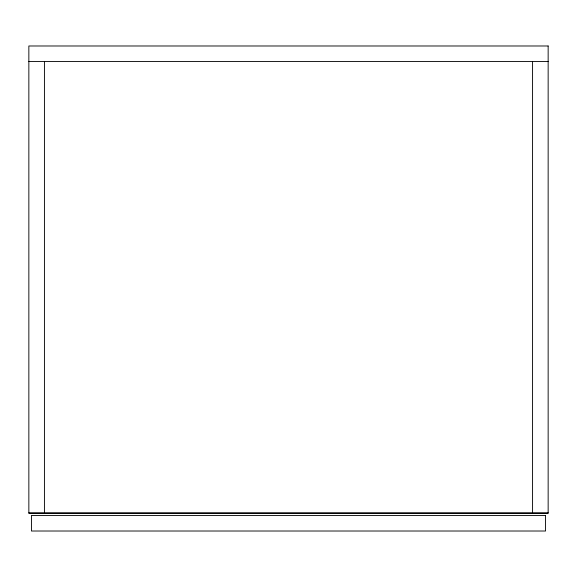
<?xml version="1.0" encoding="UTF-8"?>
<svg xmlns="http://www.w3.org/2000/svg" width="577" height="577" viewBox="0 0 577 577"><rect width="100%" height="100%" fill="white"/><g stroke="black" fill="none" stroke-linecap="round" stroke-linejoin="round"><path stroke-width="0.87" d="M28.85 61.566L548.15 61.566M28.85 512.838L548.15 512.838M532.571 61.566L532.571 513.357M44.429 61.566L44.429 513.357M548.15 45.987L28.85 45.987L28.85 513.357L548.15 513.357L548.15 45.987M545.553 515.434L31.447 515.434L31.447 531.013L545.553 531.013L545.553 515.434"/></g></svg>
